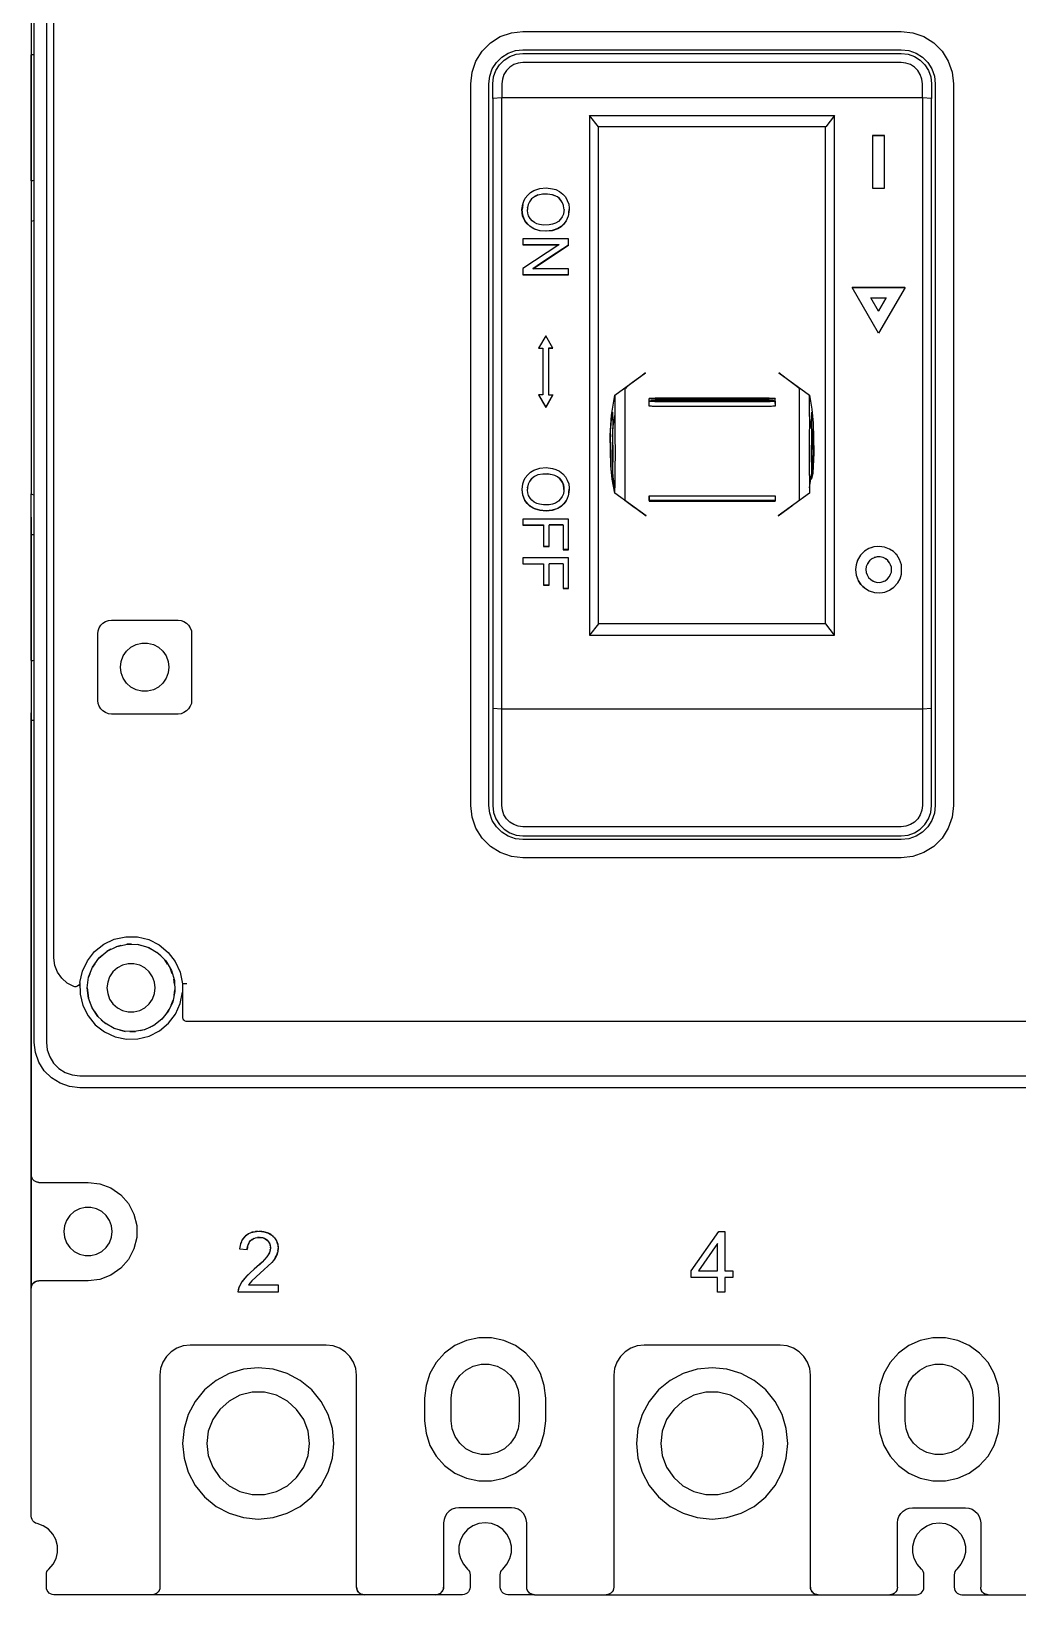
# Model space of a CAD drawing. Header units: millimetres. Extents: x 0 to 120, y 0 to 155.
# Drawn here: x 0 to 65.2, y 0 to 103.3 of the extents above; entities that cross this region are included whole.
import ezdxf

# ---------------------------------------------------------------- set-up
doc = ezdxf.new("R2010")
doc.units = ezdxf.units.MM

# ---------------------------------------------------------------- blocks, each defined once
blk = doc.blocks.new('CHINT_ae08c27196d45f2e9844b4b1ff148226_FACE_0')
at = {"color": 141, "linetype": 'Continuous', "true_color": 0x40d9ff}
for p, q in [((56.4, 96.41), (55.6, 96.41)), ((33.07, 92.25), (32.99, 92.15)), ((33.48, 92.5), (33.27, 92.4)), ((34.12, 92.56), (33.79, 92.56)), ((32.78, 91.67), (32.78, 91.65)), ((32.78, 91.54), (32.78, 91.54)), ((32.5, 87.24), (35.5, 87.24)), ((57.74, 86.39), (54.25, 86.39)), ((56, 84.83), (56, 84.83)), ((33.52, 79.29), (34, 78.47)), ((34, 78.47), (34.48, 79.29)), ((34, 78.46), (34, 78.47)), ((38.44, 77.04), (38.57, 77.93)), ((51.56, 77.04), (51.43, 77.93)), ((38.41, 76.56), (38.41, 76.57)), ((38.41, 76.51), (38.41, 76.56)), ((51.59, 76.48), (51.59, 76.47)), ((51.59, 76.45), (51.59, 76.41)), ((51.59, 76.4), (51.59, 74.75)), ((33.07, 73.76), (32.92, 73.57)), ((33.48, 74.01), (33.25, 73.9)), ((51.43, 73.14), (51.56, 74.02)), ((32.78, 73.19), (32.78, 73.14)), ((32.78, 73.05), (32.78, 73.05)), ((32.78, 73.05), (32.78, 73.05)), ((35.15, 70.68), (34.22, 70.68)), ((34.22, 69.28), (33.86, 69.28)), ((55.95, 69.26), (55.68, 69.24)), ((56.22, 69.25), (56.04, 69.27)), ((35.5, 69.06), (35.15, 69.06)), ((54.61, 68.36), (54.58, 68.26)), ((54.81, 68.69), (54.72, 68.54)), ((55.58, 69.2), (55.36, 69.13)), ((55.48, 69.17), (55.48, 69.17)), ((56.98, 68.93), (56.72, 69.1)), ((57.2, 68.71), (57.11, 68.79)), ((57.39, 68.4), (57.3, 68.56)), ((35.15, 68.12), (34.22, 68.12)), ((54.53, 67.37), (54.61, 67.16)), ((56.8, 67.43), (56.8, 67.43)), ((56.85, 67.58), (56.85, 67.58)), ((34.22, 66.72), (33.86, 66.72)), ((35.5, 66.5), (35.15, 66.5)), ((55.59, 66.28), (55.73, 66.24)), ((55.88, 66.23), (56.09, 66.21)), ((56.26, 66.24), (56.41, 66.26)), ((56.72, 66.38), (56.9, 66.51)), ((57.42, 67.14), (57.42, 67.14)), ((5.26, 42.65), (4.99, 42.5)), ((5.93, 42.9), (5.62, 42.82)), ((6.63, 42.98), (6.31, 42.98)), ((7.33, 42.88), (7.01, 42.96)), ((7.99, 42.62), (7.7, 42.78)), ((8.56, 42.21), (8.31, 42.43)), ((4.2, 41.7), (4.04, 41.46)), ((4.68, 42.24), (4.45, 42.04)), ((9.01, 41.67), (8.82, 41.95)), ((9.32, 41.04), (9.2, 41.35)), ((3.87, 41.02), (3.79, 40.8)), ((9.47, 40.35), (9.43, 40.68)), ((3.7, 40.1), (3.78, 39.42)), ((9.25, 38.97), (9.38, 39.3)), ((9.44, 39.63), (9.49, 39.98)), ((3.86, 39.2), (4.03, 38.77)), ((4.18, 38.54), (4.41, 38.2)), ((8.91, 38.37), (9.11, 38.67)), ((4.63, 38), (4.93, 37.74)), ((5.19, 37.59), (5.53, 37.41)), ((5.83, 37.32), (6.2, 37.23)), ((6.51, 37.22), (6.89, 37.22)), ((7.2, 37.28), (7.56, 37.37)), ((7.85, 37.51), (8.17, 37.68)), ((8.43, 37.88), (8.7, 38.12)), ((14.29, 22.96), (14.28, 22.81)), ((14.3, 23.03), (14.29, 22.98)), ((14.37, 23.23), (14.33, 23.13)), ((14.71, 23.54), (14.63, 23.5)), ((14.89, 23.59), (14.79, 23.57)), ((15.09, 23.61), (14.96, 23.6)), ((15.28, 23.58), (15.14, 23.61)), ((15.43, 23.53), (15.31, 23.58)), ((15.61, 23.41), (15.47, 23.51)), ((15.69, 23.32), (15.67, 23.33)), ((15.75, 23.21), (15.72, 23.27)), ((15.8, 23.07), (15.78, 23.13)), ((15.79, 22.75), (15.8, 22.82)), ((15.81, 22.92), (15.81, 22.97)), ((15.08, 21.81), (15.27, 21.98)), ((15.73, 22.58), (15.78, 22.71))]:
    blk.add_line(p, q, dxfattribs=at)
for points in [[(0.28, 35.83), (0.2, 36.5), (0.2, 118.5)], [(119.8, 118.5), (119.8, 36.5), (119.72, 35.83), (119.5, 35.2), (119.15, 34.63), (118.67, 34.15), (118.1, 33.8), (117.47, 33.58), (116.8, 33.5), (3.2, 33.5), (2.53, 33.58), (1.9, 33.8), (1.33, 34.15), (0.85, 34.63), (0.5, 35.2), (0.28, 35.83)], [(2.71, 34.36), (3.2, 34.3), (116.8, 34.3), (117.29, 34.36), (117.75, 34.52), (118.17, 34.78), (118.52, 35.13), (118.78, 35.55), (118.94, 36.01), (119, 36.5), (119, 118.5)], [(1, 118.5), (1, 36.5), (1.06, 36.01), (1.22, 35.55), (1.48, 35.13), (1.83, 34.78), (2.25, 34.52), (2.71, 34.36)], [(3.22, 40.45), (3.2, 40.38), (3.17, 40.32), (3.13, 40.27), (3.08, 40.23), (3.02, 40.2), (2.95, 40.18), (2.88, 40.18), (2.82, 40.2), (2.38, 40.42), (2.01, 40.74), (1.73, 41.14), (1.56, 41.59), (1.5, 42.08), (1.5, 106.1)], [(0, 105.22), (0, 105.18), (0, 105.12), (0, 105.04), (0, 104.95), (0, 104.84), (0, 104.73), (0, 102.77), (0, 102.66), (0, 102.55), (0, 102.46), (0, 102.38), (0, 102.32), (0, 102.28), (0, 102.27), (0, 101.77)], [(60.86, 100.62), (60.95, 99.85), (60.95, 52.15), (60.86, 51.38), (60.61, 50.65), (60.2, 50), (59.65, 49.45), (59, 49.04), (58.27, 48.79), (57.5, 48.7), (32.5, 48.7), (31.73, 48.79), (31, 49.04), (30.35, 49.45), (29.8, 50), (29.39, 50.65), (29.14, 51.38), (29.05, 52.15), (29.05, 99.85), (29.14, 100.62), (29.39, 101.35), (29.8, 102), (30.35, 102.55), (31, 102.96), (31.73, 103.21), (32.5, 103.3), (57.5, 103.3), (58.27, 103.21), (59, 102.96), (59.65, 102.55), (60.2, 102), (60.61, 101.35), (60.86, 100.62)], [(0, 93.43), (0, 101.77), (0, 92.3), (0, 90.75), (0.2, 90.83)], [(0.2, 101.75), (0.12, 101.76), (0.05, 101.76), (0.01, 101.76), (0, 101.77)], [(32, 102.04), (32.5, 102.1), (57.5, 102.1), (58, 102.04), (58.48, 101.88), (58.9, 101.61), (59.26, 101.25), (59.53, 100.83), (59.69, 100.35), (59.75, 99.85), (59.75, 52.15), (59.69, 51.65), (59.53, 51.17), (59.26, 50.75), (58.9, 50.39), (58.48, 50.12), (58, 49.96), (57.5, 49.9), (32.5, 49.9), (32, 49.96), (31.52, 50.12), (31.1, 50.39), (30.74, 50.75), (30.47, 51.17), (30.31, 51.65), (30.25, 52.15), (30.25, 99.85), (30.31, 100.35), (30.47, 100.83), (30.74, 101.25), (31.1, 101.61), (31.52, 101.88), (32, 102.04)], [(30.5, 98.88), (30.5, 99.85), (30.55, 100.3), (30.7, 100.72), (30.94, 101.1), (31.25, 101.41), (31.63, 101.65), (32.05, 101.8), (32.5, 101.85), (57.5, 101.85), (57.95, 101.8), (58.37, 101.65), (58.75, 101.41), (59.06, 101.1), (59.3, 100.72), (59.45, 100.3), (59.5, 99.85), (59.5, 98.88)], [(58.9, 98.91), (58.9, 99.85), (58.86, 100.16), (58.76, 100.46), (58.59, 100.72), (58.37, 100.94), (58.11, 101.11), (57.81, 101.21), (57.5, 101.25), (32.5, 101.25), (32.19, 101.21), (31.89, 101.11), (31.63, 100.94), (31.41, 100.72), (31.24, 100.46), (31.14, 100.16), (31.1, 99.85), (31.1, 98.91)], [(30.5, 58.58), (31.1, 58.55), (58.9, 58.55), (59.5, 58.58), (59.5, 98.88), (58.9, 98.91), (31.1, 98.91), (30.5, 98.88), (30.5, 58.58)], [(30.5, 98.88), (30.5, 93.14), (30.5, 87.38), (30.5, 81.62), (30.5, 75.85), (30.5, 70.08), (30.5, 64.32), (30.5, 58.58)], [(31.1, 58.55), (31.1, 64.3), (31.1, 70.07), (31.1, 75.84), (31.1, 81.62), (31.1, 87.4), (31.1, 93.16), (31.1, 98.91)], [(58.9, 98.91), (58.9, 93.16), (58.9, 87.4), (58.9, 81.62), (58.9, 75.84), (58.9, 70.07), (58.9, 64.3), (58.9, 58.55)], [(59.5, 58.58), (59.5, 64.32), (59.5, 70.08), (59.5, 75.85), (59.5, 81.62), (59.5, 87.38), (59.5, 93.14), (59.5, 98.88)], [(37.49, 97), (36.9, 97.75), (53.1, 97.75), (52.51, 97), (37.49, 97)], [(36.9, 97.75), (36.9, 92.04), (36.9, 86.32), (36.9, 80.59), (36.9, 74.85), (36.9, 69.12), (36.9, 63.4)], [(53.1, 63.4), (53.1, 69.12), (53.1, 74.85), (53.1, 80.59), (53.1, 86.32), (53.1, 92.04), (53.1, 97.75)], [(37.49, 64.16), (37.5, 64.16), (37.5, 69.63), (37.5, 75.1), (37.5, 80.59), (37.5, 86.07), (37.5, 91.54), (37.5, 97), (37.49, 97)], [(52.51, 64.16), (52.5, 64.16), (52.5, 69.63), (52.5, 75.1), (52.5, 80.59), (52.5, 86.07), (52.5, 91.54), (52.5, 97), (52.51, 97)], [(55.6, 92.94), (56.4, 92.94), (56.4, 94.1), (56.4, 95.27), (56.4, 96.43), (55.6, 96.43), (55.6, 95.27), (55.6, 94.1), (55.6, 92.94)], [(0, 93.43), (0.01, 93.44), (0.04, 93.45), (0.1, 93.46), (0.18, 93.47), (0.2, 93.47)], [(0, 93.43), (0, 92.8), (0, 92.77), (0, 92.71), (0, 92.63), (0, 92.53), (0, 92.42), (0, 92.3)], [(32.56, 92.1), (32.65, 92.29), (32.81, 92.49), (32.99, 92.66), (33.21, 92.79), (33.61, 92.93), (34.03, 92.97), (34.45, 92.91), (34.68, 92.85), (34.92, 92.73), (35.13, 92.56), (35.3, 92.37), (35.42, 92.13), (35.52, 91.89), (35.55, 91.62), (35.56, 91.53), (35.54, 91.36), (35.49, 91.1), (35.43, 90.94), (35.35, 90.78), (35.2, 90.58), (35.02, 90.4), (34.8, 90.27), (34.43, 90.14), (34.03, 90.1), (33.63, 90.13), (33.25, 90.25), (32.97, 90.41), (32.78, 90.59), (32.63, 90.8), (32.46, 91.13), (32.43, 91.53), (32.49, 91.9), (32.56, 92.1)], [(35.22, 91.53), (35.21, 91.62), (35.18, 91.8), (35.11, 91.98), (35.03, 92.12), (34.92, 92.25), (34.78, 92.37), (34.61, 92.45), (34.43, 92.51), (34.12, 92.55), (33.82, 92.55), (33.48, 92.49), (33.25, 92.38), (33.07, 92.24), (32.93, 92.05), (32.84, 91.86), (32.8, 91.67), (32.79, 91.54)], [(34.42, 92.52), (34.6, 92.47), (34.64, 92.45)], [(35.1, 92.01), (35.02, 92.14), (34.92, 92.26), (34.78, 92.38)], [(32.49, 91.87), (32.45, 91.54), (32.44, 91.55)], [(35.51, 91.2), (35.49, 91.1), (35.43, 90.94), (35.35, 90.79), (35.2, 90.59), (35.02, 90.41), (34.8, 90.28), (34.42, 90.15), (34.01, 90.11), (33.61, 90.14), (33.22, 90.27), (33.04, 90.37), (32.81, 90.57), (32.63, 90.81), (32.5, 91.16), (32.45, 91.54)], [(32.79, 91.54), (32.78, 91.53), (32.78, 91.53)], [(35.22, 91.53), (35.21, 91.42), (35.17, 91.24), (35.1, 91.06), (34.99, 90.9), (34.84, 90.75), (34.64, 90.63), (34.44, 90.56), (34.24, 90.52), (33.85, 90.51), (33.6, 90.55), (33.42, 90.6), (33.25, 90.69), (33.1, 90.8), (32.97, 90.95), (32.87, 91.11), (32.81, 91.29), (32.79, 91.48), (32.79, 91.54)], [(35.22, 91.53), (35.22, 91.53), (35.22, 91.54)], [(35.53, 91.28), (35.54, 91.36), (35.56, 91.54)], [(0, 90.75), (0, 90.74), (0, 90.71), (0, 90.66), (0, 90.58), (0, 90.48), (0, 90.35), (0, 90.21), (0, 73.29), (0, 73.21), (0, 73.13), (0, 73.03), (0, 72.93), (0, 72.86), (0, 72.8), (0, 72.76), (0, 72.75)], [(33.14, 87.61), (35.5, 89.18), (35.5, 89.32), (35.5, 89.45), (35.5, 89.59), (32.5, 89.59), (32.5, 89.46), (32.5, 89.34), (32.5, 89.21), (34.86, 89.21)], [(32.5, 89.22), (34.86, 89.22), (34.86, 89.21)], [(34.86, 89.21), (32.5, 87.63), (32.5, 87.5), (32.5, 87.36), (32.5, 87.23), (35.5, 87.23), (35.5, 87.35), (35.5, 87.48), (35.5, 87.61), (33.14, 87.61)], [(35.5, 89.19), (34.32, 88.4), (33.73, 88.01), (33.14, 87.62), (33.14, 87.61)], [(56, 83.36), (54.25, 86.39), (57.75, 86.39), (56, 83.36)], [(56, 84.83), (55.49, 85.71), (56.51, 85.71), (56, 84.83)], [(56, 84.83), (55.49, 85.71), (55.49, 85.71)], [(56, 84.83), (56.51, 85.71), (56.51, 85.71)], [(34.18, 82.37), (34.48, 82.37), (34, 83.2), (33.52, 82.37), (33.82, 82.37)], [(33.52, 82.38), (33.82, 82.38), (33.82, 82.37)], [(33.82, 82.37), (33.82, 81.34), (33.82, 80.32), (33.82, 79.29), (33.52, 79.29), (34, 78.46)], [(34.18, 82.37), (34.18, 81.34), (34.18, 80.32), (34.18, 79.29), (34.48, 79.29), (34, 78.46)], [(34.48, 82.38), (34.18, 82.38), (34.18, 82.37)], [(38.57, 79.26), (40.59, 80.74), (40.28, 80.51), (39.98, 80.29), (39.74, 80.11), (39.57, 79.97), (39.44, 79.87), (39.35, 79.8), (39.29, 79.74), (39.24, 79.69), (39.23, 79.67), (39.23, 78.42), (39.23, 78.41), (39.23, 78.35), (39.23, 78.23), (39.23, 77.94), (39.23, 77.53), (39.23, 77.02), (39.23, 76.43), (39.23, 75.8), (39.23, 75.15), (39.23, 74.52), (39.23, 73.93), (39.23, 73.43), (39.23, 73.04), (39.23, 72.77), (39.23, 72.65), (39.23, 72.65), (39.23, 72.34), (39.24, 72.33), (39.26, 72.31), (39.31, 72.27), (39.37, 72.22), (39.49, 72.14), (39.77, 71.93), (40.04, 71.74), (40.64, 71.3), (38.57, 72.8)], [(51.43, 73.14), (51.43, 72.8), (49.36, 71.3), (49.7, 71.54), (50.02, 71.77), (50.26, 71.95), (50.43, 72.08), (50.56, 72.18), (50.65, 72.24), (50.71, 72.29), (50.76, 72.33), (50.77, 72.34), (50.77, 72.65), (50.77, 72.65), (50.77, 72.65), (50.77, 72.77), (50.77, 73.05), (50.77, 73.48), (50.77, 73.97), (50.77, 74.47), (50.77, 74.99), (50.77, 75.5), (50.77, 76.02), (50.77, 76.54), (50.77, 77.04), (50.77, 77.49), (50.77, 77.87), (50.77, 78.14), (50.77, 78.33), (50.77, 78.38), (50.77, 78.41), (50.77, 78.42), (50.77, 79.67), (50.76, 79.69), (50.73, 79.73), (50.63, 79.81), (50.52, 79.9), (50.25, 80.11), (49.99, 80.31), (49.41, 80.74), (51.43, 79.26)], [(38.57, 72.8), (38.4, 73.71), (38.31, 74.63), (38.27, 76.6), (38.35, 77.94), (38.57, 79.26)], [(38.57, 79.26), (38.57, 77.93), (38.57, 77.93)], [(49.17, 79.04), (49.16, 79.04), (49.13, 79.05), (49.09, 79.05), (49.02, 79.06), (48.91, 79.06), (48.78, 79.07), (48.64, 79.07), (41.36, 79.07), (41.24, 79.07), (41.12, 79.06), (41.02, 79.06), (40.93, 79.05), (40.87, 79.05), (40.84, 79.04), (40.83, 79.04)], [(40.83, 78.72), (40.83, 78.72), (40.83, 78.97), (40.83, 79.04)], [(49.17, 79.04), (49.16, 79.03), (49.13, 79.02), (49.08, 79.02), (49.02, 79.01), (48.94, 79.01), (48.84, 79.01), (48.75, 79), (48.69, 79), (48.64, 79), (41.36, 79), (41.28, 79), (41.2, 79), (41.09, 79.01), (41, 79.01), (40.95, 79.02), (40.9, 79.02), (40.86, 79.03), (40.84, 79.03), (40.83, 79.03), (40.83, 79.04)], [(49.17, 78.87), (49.16, 78.88), (49.13, 78.88), (49.09, 78.89), (49.01, 78.9), (48.91, 78.9), (48.78, 78.91), (48.64, 78.91), (41.36, 78.91), (41.24, 78.91), (41.13, 78.9), (41.02, 78.9), (40.94, 78.89), (40.87, 78.88), (40.84, 78.88), (40.83, 78.87)], [(49.17, 78.87), (49.16, 78.87), (49.13, 78.86), (49.08, 78.86), (49.01, 78.85), (48.93, 78.85), (48.84, 78.84), (48.74, 78.84), (48.69, 78.84), (48.64, 78.84), (41.36, 78.84), (41.28, 78.84), (41.21, 78.84), (41.09, 78.85), (41.01, 78.85), (40.95, 78.85), (40.9, 78.86), (40.87, 78.86), (40.84, 78.87), (40.83, 78.87), (40.83, 78.87)], [(49.17, 78.87), (49.17, 78.8), (49.17, 78.56), (49.16, 78.55), (49.13, 78.55), (49.08, 78.54), (49.01, 78.54), (48.93, 78.53), (48.84, 78.53), (48.74, 78.53), (48.69, 78.53), (48.64, 78.53), (41.36, 78.53), (41.31, 78.53), (41.26, 78.53), (41.16, 78.53), (41.07, 78.53), (40.99, 78.54), (40.92, 78.54), (40.87, 78.55), (40.84, 78.55), (40.83, 78.56), (40.83, 78.8), (40.83, 78.87)], [(49.17, 78.72), (49.17, 78.72), (49.17, 78.97), (49.17, 79.04)], [(51.43, 77.93), (51.43, 77.93), (51.43, 79.26)], [(51.43, 79.26), (51.6, 78.35), (51.69, 77.42), (51.73, 75.45), (51.65, 74.12), (51.58, 73.73)], [(38.43, 73.85), (38.41, 73.9), (38.36, 74.14), (38.33, 74.49), (38.32, 74.92), (38.32, 75.41), (38.3, 75.92), (38.29, 76.43), (38.29, 76.92), (38.32, 77.35), (38.35, 77.71), (38.4, 77.97), (38.42, 78.03)], [(38.41, 78.14), (38.44, 77.04), (38.44, 77.04), (38.44, 77.04)], [(38.57, 77.93), (38.57, 77.82), (38.57, 77.59), (38.57, 77.25), (38.58, 76.81), (38.58, 76.3), (38.59, 75.75), (38.59, 75.19), (38.58, 74.65), (38.58, 74.15), (38.57, 73.73), (38.57, 73.41), (38.57, 73.21), (38.57, 73.14)], [(51.43, 77.93), (51.43, 77.82), (51.43, 77.59), (51.43, 77.25), (51.42, 76.81), (51.42, 76.3), (51.41, 75.75), (51.41, 75.19), (51.42, 74.65), (51.42, 74.15), (51.43, 73.73), (51.43, 73.41), (51.43, 73.21), (51.43, 73.14)], [(51.56, 77.04), (51.56, 77.04), (51.56, 77.04), (51.59, 78.14)], [(51.56, 73.98), (51.59, 74.15), (51.66, 74.49), (51.68, 74.92), (51.72, 75.41), (51.7, 75.92), (51.69, 76.43), (51.68, 76.92), (51.68, 77.35), (51.65, 77.71), (51.6, 77.97), (51.58, 78.03)], [(38.41, 76.57), (38.41, 76.61), (38.41, 76.63), (38.41, 76.64), (38.41, 76.68), (38.41, 76.68), (38.43, 76.68)], [(38.41, 76.57), (38.41, 76.58), (38.41, 76.59), (38.41, 76.59), (38.41, 76.59), (38.41, 76.61), (38.41, 76.61), (38.42, 76.61), (38.43, 76.61)], [(38.41, 76.56), (38.41, 76.55), (38.41, 76.53), (38.41, 76.53)], [(38.41, 76.55), (38.41, 76.55), (38.42, 76.55), (38.43, 76.55)], [(38.41, 76.53), (38.41, 76.53), (38.41, 76.53)], [(38.41, 76.53), (38.41, 76.52), (38.41, 76.52)], [(38.41, 76.52), (38.41, 76.51), (38.41, 76.5)], [(38.41, 76.52), (38.41, 76.52), (38.42, 76.52), (38.43, 76.52)], [(38.41, 76.51), (38.41, 76.38), (38.41, 76.39)], [(38.41, 76.51), (38.41, 76.51), (38.41, 76.5)], [(38.41, 76.5), (38.41, 76.48), (38.41, 76.46)], [(38.41, 76.46), (38.41, 76.45), (38.41, 76.43), (38.41, 76.36), (38.41, 76.02)], [(38.41, 76.46), (38.41, 76.46), (38.42, 76.46), (38.42, 76.46), (38.43, 76.46)], [(38.44, 74.02), (38.43, 74.07), (38.43, 74.21), (38.43, 74.41), (38.44, 74.67), (38.45, 74.98), (38.46, 75.23), (38.46, 75.49), (38.46, 75.83), (38.44, 76.15), (38.43, 76.44), (38.43, 76.68), (38.43, 76.87), (38.43, 76.98), (38.44, 77.04)], [(51.56, 77.04), (51.57, 76.98), (51.57, 76.87), (51.57, 76.68), (51.57, 76.44), (51.56, 76.15), (51.54, 75.83), (51.54, 75.49), (51.54, 75.23), (51.55, 74.98), (51.56, 74.67), (51.57, 74.41), (51.57, 74.21), (51.57, 74.07), (51.56, 74.02)], [(51.59, 76.57), (51.59, 76.58), (51.59, 76.58), (51.59, 76.62), (51.59, 76.62), (51.58, 76.62), (51.58, 76.62), (51.57, 76.62)], [(51.59, 76.57), (51.59, 76.57), (51.58, 76.57), (51.58, 76.57), (51.57, 76.57)], [(51.59, 76.53), (51.59, 76.54), (51.59, 76.54), (51.57, 76.54)], [(51.59, 76.52), (51.59, 76.52), (51.58, 76.52), (51.57, 76.52)], [(51.59, 76.48), (51.59, 76.49), (51.59, 76.49), (51.58, 76.49), (51.57, 76.49)], [(51.59, 76.46), (51.59, 76.46), (51.57, 76.46)], [(51.59, 76.53), (51.59, 76.54), (51.59, 76.55), (51.59, 76.56), (51.59, 76.56), (51.59, 76.57), (51.59, 76.57)], [(51.59, 76.52), (51.59, 76.53), (51.59, 76.53)], [(51.59, 76.49), (51.59, 76.5), (51.59, 76.5), (51.59, 76.51), (51.59, 76.51), (51.59, 76.52)], [(51.59, 76.48), (51.59, 76.49), (51.59, 76.51)], [(51.59, 76.48), (51.59, 76.46), (51.59, 76.47)], [(51.59, 76.47), (51.59, 76.47), (51.59, 76.48)], [(51.59, 76.46), (51.59, 76.46), (51.59, 76.47)], [(51.59, 76.4), (51.59, 76.42), (51.59, 76.44), (51.59, 76.46)], [(38.41, 76.45), (38.41, 76.44), (38.41, 76.44), (38.41, 76.43)], [(38.41, 76.43), (38.41, 76.43), (38.42, 76.43), (38.43, 76.43)], [(38.41, 76.36), (38.41, 76.36), (38.41, 76.36), (38.41, 76.35), (38.41, 76.34), (38.41, 76.33), (38.41, 76.31), (38.41, 76.3), (38.41, 76.27), (38.41, 76.09), (38.41, 76.07), (38.41, 76.05), (38.41, 76.04), (38.41, 76.02)], [(38.41, 76.02), (38.41, 76.01), (38.41, 76), (38.41, 76), (38.41, 76), (38.42, 76), (38.45, 76)], [(38.41, 76.02), (38.41, 74.62), (38.41, 74.61), (38.41, 74.6), (38.41, 74.58), (38.41, 74.57), (38.41, 74.56), (38.41, 74.55), (38.41, 74.55), (38.42, 74.55), (38.43, 74.55)], [(51.59, 76.4), (51.59, 76.36), (51.59, 76.3), (51.59, 76.22), (51.59, 76.13), (51.59, 76.04), (51.59, 75.96), (51.59, 75.88), (51.59, 75.14), (51.59, 74.99), (51.59, 74.85), (51.59, 74.75)], [(32.56, 73.61), (32.65, 73.8), (32.81, 74), (32.99, 74.18), (33.21, 74.31), (33.61, 74.44), (34.03, 74.48), (34.46, 74.43), (34.68, 74.36), (34.92, 74.24), (35.13, 74.08), (35.3, 73.88), (35.42, 73.65), (35.52, 73.4), (35.55, 73.13), (35.56, 73.05), (35.54, 72.87), (35.49, 72.61), (35.43, 72.45), (35.35, 72.29), (35.2, 72.09), (35.02, 71.92), (34.8, 71.78), (34.43, 71.65), (34.03, 71.61), (33.63, 71.64), (33.25, 71.76), (32.97, 71.92), (32.78, 72.1), (32.63, 72.31), (32.49, 72.66), (32.45, 73.04), (32.5, 73.41), (32.56, 73.61)], [(51.59, 74.75), (51.59, 74.68), (51.59, 74.63), (51.59, 74.61), (51.59, 74.6), (51.59, 74.6), (51.56, 74.6)], [(35.21, 73.04), (35.21, 73.13), (35.17, 73.32), (35.11, 73.5), (35.03, 73.64), (34.92, 73.77), (34.78, 73.88), (34.61, 73.96), (34.43, 74.01), (34.13, 74.07), (33.82, 74.06), (33.49, 74), (33.26, 73.9), (33.07, 73.75), (32.93, 73.57), (32.84, 73.38), (32.8, 73.19), (32.79, 73.05)], [(33.82, 74.07), (34.14, 74.07), (34.43, 74.03), (34.61, 73.98)], [(34.78, 73.89), (34.92, 73.78), (35.03, 73.64), (35.11, 73.5), (35.17, 73.35), (35.21, 73.16), (35.21, 73.05), (35.21, 73.05), (35.21, 73.04), (35.21, 73.04)], [(38.44, 74.02), (38.44, 74.01), (38.42, 73.73), (38.41, 73.72), (38.42, 73.73)], [(38.57, 72.8), (38.57, 73.14), (38.44, 74.02)], [(51.59, 73.72), (51.58, 73.73), (51.56, 74.01), (51.56, 74.02)], [(0, 70.07), (0, 61.73), (0, 71.2), (0, 72.75), (0.2, 72.67)], [(35.51, 72.72), (35.49, 72.61), (35.43, 72.45), (35.35, 72.3), (35.21, 72.1), (35.02, 71.93), (34.8, 71.79), (34.42, 71.66), (34.01, 71.62), (33.61, 71.66), (33.22, 71.78), (33.04, 71.88), (32.81, 72.08), (32.63, 72.32), (32.5, 72.68), (32.45, 73.05)], [(32.79, 73.05), (32.78, 73.04), (32.78, 73.04)], [(35.21, 73.04), (35.21, 72.94), (35.17, 72.75), (35.1, 72.57), (34.99, 72.41), (34.84, 72.26), (34.64, 72.14), (34.44, 72.07), (34.23, 72.03), (33.85, 72.02), (33.59, 72.06), (33.41, 72.12), (33.24, 72.2), (33.09, 72.32), (32.97, 72.46), (32.87, 72.63), (32.81, 72.81), (32.79, 73), (32.79, 73.05)], [(35.53, 72.79), (35.54, 72.87), (35.56, 73.06)], [(35.56, 73.06), (35.56, 73.06), (35.56, 73.06)], [(40.83, 72.31), (40.83, 72.38), (40.83, 72.61), (40.84, 72.61), (40.86, 72.62), (40.92, 72.62), (40.99, 72.62), (41.1, 72.62), (41.23, 72.62), (41.36, 72.62), (48.64, 72.62), (48.77, 72.62), (48.9, 72.62), (49.01, 72.62), (49.08, 72.62), (49.14, 72.62), (49.16, 72.61), (49.17, 72.61), (49.17, 72.38), (49.17, 72.31)], [(40.83, 72.57), (40.83, 72.57), (40.83, 72.34), (40.83, 72.27)], [(49.17, 72.57), (49.17, 72.57), (49.17, 72.34), (49.17, 72.27)], [(40.83, 72.31), (40.84, 72.31), (40.87, 72.32), (40.92, 72.32), (40.99, 72.32), (41.07, 72.32), (41.16, 72.32), (41.26, 72.32), (41.31, 72.32), (41.36, 72.32), (48.64, 72.32), (48.72, 72.32), (48.79, 72.32), (48.91, 72.32), (48.99, 72.32), (49.05, 72.32), (49.1, 72.32), (49.13, 72.32), (49.16, 72.31), (49.17, 72.31), (49.17, 72.31)], [(40.83, 72.31), (40.84, 72.31), (40.87, 72.31), (40.91, 72.31), (40.99, 72.31), (41.09, 72.31), (41.22, 72.31), (41.36, 72.31), (48.64, 72.31), (48.76, 72.31), (48.87, 72.31), (48.98, 72.31), (49.06, 72.31), (49.13, 72.31), (49.16, 72.31), (49.17, 72.31)], [(40.83, 72.27), (40.84, 72.27), (40.87, 72.28), (40.92, 72.28), (40.98, 72.28), (41.06, 72.28), (41.16, 72.28), (41.25, 72.28), (41.31, 72.28), (41.36, 72.28), (48.64, 72.28), (48.72, 72.28), (48.8, 72.28), (48.91, 72.28), (49, 72.28), (49.05, 72.28), (49.1, 72.28), (49.14, 72.28), (49.16, 72.27), (49.17, 72.27), (49.17, 72.27)], [(40.83, 72.27), (40.84, 72.27), (40.87, 72.27), (40.91, 72.27), (40.98, 72.27), (41.09, 72.27), (41.22, 72.26), (41.36, 72.26), (48.64, 72.26), (48.76, 72.26), (48.88, 72.27), (48.98, 72.27), (49.07, 72.27), (49.13, 72.27), (49.16, 72.27), (49.17, 72.27)], [(0, 71.2), (0, 71.08), (0, 70.97), (0, 70.87), (0, 70.79), (0, 70.73), (0, 70.7), (0, 70.07)], [(35.15, 70.68), (35.15, 70.14), (35.15, 69.6), (35.15, 69.05), (35.5, 69.05), (35.5, 69.73), (35.5, 70.4), (35.5, 71.08), (32.5, 71.08), (32.5, 70.94), (32.5, 70.81), (32.5, 70.68), (33.86, 70.68)], [(32.5, 70.69), (33.86, 70.69), (33.86, 70.68)], [(33.86, 70.68), (33.86, 70.21), (33.86, 69.74), (33.86, 69.27), (34.22, 69.27), (34.22, 69.74), (34.22, 70.21), (34.22, 70.68)], [(35.15, 70.68), (35.15, 70.69), (34.22, 70.69), (34.22, 70.68)], [(0.2, 70.02), (0.12, 70.03), (0.05, 70.04), (0.01, 70.05), (0, 70.07)], [(55.08, 66.53), (55.38, 66.35), (55.73, 66.24), (56.08, 66.21), (56.41, 66.26), (56.72, 66.38), (57.02, 66.59), (57.27, 66.87), (57.42, 67.14), (57.51, 67.44), (57.51, 68.06), (57.39, 68.41), (57.2, 68.71), (56.98, 68.93), (56.72, 69.1), (56.39, 69.22), (56.04, 69.27), (55.68, 69.24), (55.36, 69.13), (55.08, 68.95), (54.81, 68.69), (54.61, 68.36), (54.52, 68.06), (54.48, 67.74), (54.53, 67.37), (54.66, 67.02), (54.84, 66.75), (54.96, 66.63), (55.08, 66.53)], [(35.15, 68.12), (35.15, 67.58), (35.15, 67.03), (35.15, 66.49), (35.5, 66.49), (35.5, 67.17), (35.5, 67.84), (35.5, 68.52), (32.5, 68.52), (32.5, 68.38), (32.5, 68.25), (32.5, 68.12), (33.86, 68.12)], [(55.16, 67.74), (55.18, 67.56), (55.24, 67.4), (55.34, 67.22), (55.48, 67.08), (55.65, 66.97), (55.85, 66.91), (56.05, 66.89), (56.25, 66.93), (56.44, 67), (56.6, 67.13), (56.73, 67.28), (56.8, 67.43), (56.85, 67.58), (56.86, 67.74), (56.85, 67.9), (56.8, 68.06), (56.73, 68.2), (56.62, 68.34), (56.48, 68.45), (56.3, 68.54), (56.1, 68.59), (55.9, 68.58), (55.7, 68.53), (55.52, 68.44), (55.37, 68.3), (55.26, 68.13), (55.19, 67.94), (55.16, 67.74)], [(55.3, 68.19), (55.26, 68.13), (55.26, 68.13)], [(55.43, 68.36), (55.37, 68.3), (55.37, 68.3)], [(55.6, 68.48), (55.53, 68.44), (55.53, 68.44)], [(55.79, 68.56), (55.71, 68.54), (55.7, 68.53)], [(55.99, 68.59), (55.91, 68.58), (55.9, 68.58)], [(56.2, 68.56), (56.11, 68.59), (56.11, 68.59)], [(56.39, 68.5), (56.31, 68.54), (56.3, 68.54)], [(56.57, 68.38), (56.49, 68.44), (56.49, 68.45)], [(56.8, 68.06), (56.8, 68.06), (56.73, 68.2), (56.62, 68.33), (56.62, 68.34)], [(32.5, 68.13), (33.86, 68.13), (33.86, 68.12)], [(33.86, 68.12), (33.86, 67.65), (33.86, 67.18), (33.86, 66.71), (34.22, 66.71), (34.22, 67.18), (34.22, 67.65), (34.22, 68.12)], [(35.15, 68.12), (35.15, 68.13), (34.22, 68.13), (34.22, 68.12)], [(55.2, 67.99), (55.19, 67.94), (55.16, 67.74)], [(55.18, 67.56), (55.18, 67.56), (55.19, 67.52)], [(55.24, 67.39), (55.24, 67.39), (55.3, 67.3)], [(55.34, 67.22), (55.34, 67.22), (55.42, 67.14)], [(56.6, 67.13), (56.6, 67.13), (56.73, 67.28)], [(56.85, 67.9), (56.85, 67.9), (56.82, 67.99)], [(55.08, 66.53), (54.96, 66.63), (54.84, 66.75), (54.67, 67.01)], [(55.48, 67.08), (55.49, 67.07), (55.57, 67.02)], [(55.66, 66.97), (55.66, 66.97), (55.76, 66.94)], [(55.85, 66.91), (55.85, 66.91), (55.96, 66.9)], [(56.05, 66.89), (56.05, 66.89), (56.17, 66.91)], [(56.25, 66.93), (56.25, 66.93), (56.36, 66.97)], [(56.44, 67.01), (56.44, 67.01), (56.55, 67.09)], [(57.27, 66.87), (57.27, 66.87), (57.02, 66.59)], [(9.9, 58.22), (9.7, 58.2), (5.3, 58.2), (5.1, 58.22), (4.91, 58.29), (4.74, 58.4), (4.6, 58.54), (4.49, 58.71), (4.42, 58.9), (4.4, 59.1), (4.4, 63.5), (4.42, 63.7), (4.49, 63.89), (4.6, 64.06), (4.74, 64.2), (4.91, 64.31), (5.1, 64.38), (5.3, 64.4), (9.7, 64.4), (9.9, 64.38), (10.09, 64.31), (10.26, 64.2), (10.4, 64.06), (10.51, 63.89), (10.58, 63.7), (10.6, 63.5), (10.6, 59.1), (10.58, 58.9), (10.51, 58.71), (10.4, 58.54), (10.26, 58.4), (10.09, 58.29), (9.9, 58.22)], [(53.1, 63.4), (52.51, 64.16), (37.49, 64.16), (36.9, 63.4), (53.1, 63.4)], [(9.05, 61.68), (9.1, 61.3), (9.05, 60.92), (8.92, 60.56), (8.7, 60.24), (8.41, 59.98), (8.07, 59.8), (7.69, 59.71), (7.31, 59.71), (6.93, 59.8), (6.59, 59.98), (6.3, 60.24), (6.08, 60.56), (5.95, 60.92), (5.9, 61.3), (5.95, 61.68), (6.08, 62.04), (6.3, 62.36), (6.59, 62.62), (6.93, 62.8), (7.31, 62.89), (7.69, 62.89), (8.07, 62.8), (8.41, 62.62), (8.7, 62.36), (8.92, 62.04), (9.05, 61.68)], [(0, 61.73), (0.01, 61.74), (0.04, 61.74), (0.1, 61.74), (0.18, 61.75), (0.2, 61.75)], [(0, 61.73), (0, 61.23), (0, 61.22), (0, 61.18), (0, 61.12), (0, 61.04), (0, 60.95), (0, 60.84), (0, 60.73), (0, 58.77), (0, 58.66), (0, 58.55), (0, 58.46), (0, 58.38), (0, 58.32), (0, 58.28)], [(0, 57.77), (0, 27.75), (0, 20.25), (0, 58.28)], [(0, 58.28), (0, 58.27), (0, 57.77)], [(30.5, 58.58), (30.5, 52.15), (30.55, 51.7), (30.7, 51.28), (30.94, 50.9), (31.25, 50.59), (31.63, 50.35), (32.05, 50.2), (32.5, 50.15), (57.5, 50.15), (57.95, 50.2), (58.37, 50.35), (58.75, 50.59), (59.06, 50.9), (59.3, 51.28), (59.45, 51.7), (59.5, 52.15), (59.5, 58.58)], [(58.9, 58.55), (58.9, 52.15), (58.86, 51.84), (58.76, 51.54), (58.59, 51.28), (58.37, 51.06), (58.11, 50.89), (57.81, 50.79), (57.5, 50.75), (32.5, 50.75), (32.19, 50.79), (31.89, 50.89), (31.63, 51.06), (31.41, 51.28), (31.24, 51.54), (31.14, 51.84), (31.1, 52.15), (31.1, 58.55)], [(0.2, 57.75), (0.12, 57.76), (0.05, 57.76), (0.01, 57.76), (0, 57.77)], [(3.22, 40.45), (3.38, 41.2), (3.71, 41.9), (4.19, 42.5), (4.8, 42.98), (5.49, 43.32), (6.25, 43.48), (7.02, 43.47), (7.77, 43.29), (8.46, 42.95), (9.05, 42.45), (9.52, 41.84), (9.84, 41.14), (9.99, 40.38)], [(3.7, 40.1), (3.79, 40.81), (4.05, 41.48), (4.47, 42.06), (5.01, 42.53), (5.66, 42.84), (6.36, 42.99), (7.08, 42.96), (7.76, 42.76), (8.38, 42.39), (8.89, 41.88), (9.26, 41.26), (9.46, 40.58), (9.49, 39.86), (9.35, 39.19), (9.07, 38.58), (8.64, 38.04), (8.11, 37.62), (7.49, 37.34), (6.82, 37.21), (6.14, 37.24), (5.49, 37.42), (4.89, 37.76), (4.39, 38.22), (4.02, 38.79), (3.78, 39.42), (3.7, 40.1)], [(8.15, 39.72), (8.2, 40.1), (8.15, 40.48), (8.02, 40.84), (7.8, 41.16), (7.51, 41.42), (7.17, 41.6), (6.79, 41.69), (6.41, 41.69), (6.03, 41.6), (5.69, 41.42), (5.4, 41.16), (5.18, 40.84), (5.05, 40.48), (5, 40.1), (5.05, 39.72), (5.18, 39.36), (5.4, 39.04), (5.69, 38.78), (6.03, 38.6), (6.41, 38.51), (6.79, 38.51), (7.17, 38.6), (7.51, 38.78), (7.8, 39.04), (8.02, 39.36), (8.15, 39.72)], [(3.22, 40.45), (3.23, 39.68), (3.4, 38.94), (3.75, 38.25), (4.23, 37.66), (4.84, 37.19), (5.54, 36.87), (6.29, 36.71), (7.05, 36.73), (7.79, 36.92), (8.48, 37.26), (9.06, 37.76), (9.53, 38.37), (9.84, 39.07), (9.99, 39.82)], [(9.99, 40.38), (9.99, 40.38), (10.01, 40.38), (10.05, 40.38), (10.09, 40.39), (10.15, 40.39), (10.22, 40.39), (10.29, 40.39)], [(9.99, 40.38), (9.99, 38.2), (10, 38.13), (10.02, 38.07), (10.05, 38.01), (10.1, 37.97), (10.16, 37.93), (10.22, 37.91), (10.29, 37.9), (109.71, 37.9), (109.78, 37.91), (109.84, 37.93), (109.9, 37.97), (109.95, 38.01), (109.98, 38.07), (110, 38.13), (110.01, 38.2), (110.01, 40.38)], [(0.5, 27.25), (0.39, 27.26), (0.28, 27.3), (0.19, 27.36), (0.11, 27.44), (0.05, 27.53), (0.01, 27.64), (0, 27.75)], [(0.03, 27.59), (0.02, 27.62), (0.02, 27.63)], [(0.09, 27.48), (0.07, 27.5), (0.06, 27.52)], [(0.17, 27.38), (0.15, 27.4), (0.13, 27.42)], [(0.27, 27.31), (0.24, 27.32), (0.22, 27.34)], [(0.37, 27.27), (0.32, 27.28), (0.3, 27.29)], [(0.5, 27.25), (0.45, 27.25), (0.41, 27.26), (0.4, 27.26)], [(0.5, 27.25), (3.75, 27.25), (4.53, 27.16), (5.26, 26.88), (5.91, 26.43), (6.42, 25.85), (6.79, 25.15), (6.98, 24.39), (6.98, 23.61), (6.79, 22.85), (6.42, 22.15), (5.91, 21.57), (5.26, 21.12), (4.53, 20.84), (3.75, 20.75), (0.5, 20.75)], [(5.3, 23.62), (5.35, 24), (5.3, 24.38), (5.17, 24.74), (4.95, 25.06), (4.66, 25.32), (4.32, 25.5), (3.94, 25.59), (3.56, 25.59), (3.18, 25.5), (2.84, 25.32), (2.55, 25.06), (2.33, 24.74), (2.2, 24.38), (2.15, 24), (2.2, 23.62), (2.33, 23.26), (2.55, 22.94), (2.84, 22.68), (3.18, 22.5), (3.56, 22.41), (3.94, 22.41), (4.32, 22.5), (4.66, 22.68), (4.95, 22.94), (5.17, 23.26), (5.3, 23.62)], [(14.16, 23.72), (14.34, 23.85), (14.54, 23.94), (14.76, 23.99), (15.05, 24.02), (15.38, 23.99), (15.69, 23.89), (15.91, 23.76), (16.08, 23.59), (16.21, 23.39), (16.29, 23.16), (16.32, 22.92), (16.3, 22.68), (16.22, 22.45), (16.11, 22.24), (16.01, 22.09), (15.89, 21.95), (15.14, 21.24), (14.57, 20.74), (14.36, 20.47), (16.32, 20.47), (16.32, 20), (13.68, 20), (13.69, 20.15), (13.71, 20.25), (13.74, 20.34)], [(14.51, 23.92), (14.35, 23.85), (14.16, 23.72)], [(14.69, 23.97), (14.57, 23.95), (14.55, 23.94)], [(14.97, 24.01), (14.83, 24), (14.78, 23.99)], [(15.67, 23.9), (15.62, 23.92), (15.38, 23.99), (15.11, 24.02), (15.08, 24.01)], [(15.88, 23.78), (15.84, 23.81), (15.72, 23.87)], [(45.84, 20.96), (45.84, 20), (45.35, 20), (45.35, 20.96), (43.62, 20.96), (43.62, 21.41), (45.44, 24), (45.84, 24), (45.84, 21.41), (46.38, 21.41), (46.38, 20.96), (45.84, 20.96)], [(15.61, 23.41), (15.68, 23.33), (15.74, 23.23), (15.79, 23.09), (15.81, 22.93), (15.8, 22.76), (15.75, 22.6), (15.58, 22.33), (15.26, 21.97), (14.74, 21.51), (14.23, 21.06), (13.92, 20.68), (13.74, 20.34)], [(14.16, 23.72), (14.04, 23.59), (13.94, 23.45), (13.83, 23.18), (13.77, 22.86), (14.28, 22.81)], [(13.89, 23.33), (13.84, 23.21), (13.84, 23.19)], [(14.01, 23.55), (13.95, 23.47), (13.95, 23.46)], [(14.16, 23.72), (14.05, 23.6), (14.04, 23.6)], [(14.28, 22.81), (14.28, 22.9), (14.29, 22.98), (14.33, 23.13), (14.4, 23.28), (14.49, 23.4)], [(14.4, 23.27), (14.49, 23.4), (14.61, 23.49)], [(14.49, 23.4), (14.57, 23.46), (14.66, 23.52), (14.81, 23.58), (14.98, 23.61), (15.15, 23.61), (15.32, 23.58), (15.47, 23.51), (15.61, 23.41)], [(16.06, 23.62), (16.02, 23.66), (15.96, 23.71)], [(16.2, 23.39), (16.16, 23.49), (16.1, 23.56)], [(16.28, 23.18), (16.25, 23.29), (16.21, 23.38)], [(16.31, 22.98), (16.31, 23.07), (16.29, 23.14)], [(16.3, 22.75), (16.32, 22.84), (16.31, 22.88)], [(45.35, 23.21), (44.1, 21.41), (45.35, 21.41), (45.35, 23.21)], [(16.03, 22.12), (16.07, 22.16), (16.1, 22.22)], [(16.13, 22.26), (16.19, 22.37), (16.21, 22.43)], [(16.24, 22.49), (16.28, 22.6), (16.29, 22.65)], [(0, 20.25), (0.01, 20.36), (0.05, 20.47), (0.11, 20.56), (0.19, 20.64), (0.28, 20.7), (0.39, 20.74), (0.5, 20.75)], [(0.2, 20.65), (0.25, 20.69), (0.27, 20.69)], [(0.3, 20.71), (0.33, 20.72), (0.37, 20.73)], [(0.4, 20.74), (0.41, 20.74), (0.5, 20.75)], [(14.09, 20.89), (13.93, 20.7), (13.92, 20.69)], [(14.49, 21.29), (14.26, 21.08), (14.25, 21.07)], [(0, 20.25), (0.01, 20.33), (0.01, 20.35)], [(8, 0), (1.5, 0), (1.39, 0.01), (1.28, 0.05), (1.19, 0.11), (1.11, 0.19), (1.05, 0.28), (1.01, 0.39), (1, 0.5), (1, 1.32), (1.01, 1.43), (1.04, 1.53), (1.1, 1.62), (1.17, 1.7), (1.45, 2.01), (1.64, 2.39), (1.74, 2.8), (1.73, 3.23), (1.63, 3.64), (1.43, 4.01), (1.14, 4.33), (0.79, 4.56), (0.39, 4.71), (0.28, 4.74), (0.19, 4.8), (0.11, 4.88), (0.05, 4.98), (0.01, 5.08), (0, 5.19), (0, 20.25)], [(0.02, 20.37), (0.02, 20.4), (0.04, 20.43)], [(0.06, 20.49), (0.07, 20.51), (0.1, 20.54)], [(0.11, 20.57), (0.12, 20.58), (0.18, 20.64), (0.19, 20.64)], [(13.7, 20.23), (13.69, 20.15), (13.69, 20.15)], [(13.74, 20.34), (13.71, 20.25), (13.71, 20.25)], [(34, 11.5), (34, 13), (33.91, 13.83), (33.65, 14.63), (33.24, 15.35), (32.68, 15.97), (32, 16.46), (31.24, 16.8), (30.42, 16.98), (29.58, 16.98), (28.76, 16.8), (28, 16.46), (27.32, 15.97), (26.76, 15.35), (26.35, 14.63), (26.09, 13.83), (26, 13), (26, 11.5), (26.09, 10.67), (26.35, 9.87), (26.76, 9.15), (27.32, 8.53), (28, 8.04), (28.76, 7.7), (29.58, 7.52), (30.42, 7.52), (31.24, 7.7), (32, 8.04), (32.68, 8.53), (33.24, 9.15), (33.65, 9.87), (33.91, 10.67), (34, 11.5)], [(56, 13), (56, 11.5), (56.09, 10.67), (56.35, 9.87), (56.76, 9.15), (57.32, 8.53), (58, 8.04), (58.76, 7.7), (59.58, 7.52), (60.42, 7.52), (61.24, 7.7), (62, 8.04), (62.68, 8.53), (63.24, 9.15), (63.65, 9.87), (63.91, 10.67), (64, 11.5), (64, 13), (63.91, 13.83), (63.65, 14.63), (63.24, 15.35), (62.68, 15.97), (62, 16.46), (61.24, 16.8), (60.42, 16.98), (59.58, 16.98), (58.76, 16.8), (58, 16.46), (57.32, 15.97), (56.76, 15.35), (56.35, 14.63), (56.09, 13.83), (56, 13)], [(21.5, 0.5), (21.5, 14.5), (21.45, 14.95), (21.3, 15.37), (21.06, 15.75), (20.75, 16.06), (20.37, 16.3), (19.95, 16.45), (19.5, 16.5), (10.5, 16.5), (10.05, 16.45), (9.63, 16.3), (9.25, 16.06), (8.94, 15.75), (8.7, 15.37), (8.55, 14.95), (8.5, 14.5), (8.5, 0.5)], [(51.5, 0.5), (51.5, 14.5), (51.45, 14.95), (51.3, 15.37), (51.06, 15.75), (50.75, 16.06), (50.37, 16.3), (49.95, 16.45), (49.5, 16.5), (40.5, 16.5), (40.05, 16.45), (39.63, 16.3), (39.25, 16.06), (38.94, 15.75), (38.7, 15.37), (38.55, 14.95), (38.5, 14.5), (38.5, 0.5)], [(10.1, 10.98), (10, 10), (10.1, 9.02), (10.38, 8.09), (10.84, 7.22), (11.46, 6.46), (12.22, 5.84), (13.09, 5.38), (14.02, 5.1), (15, 5), (15.98, 5.1), (16.91, 5.38), (17.78, 5.84), (18.54, 6.46), (19.16, 7.22), (19.62, 8.09), (19.9, 9.02), (20, 10), (19.9, 10.98), (19.62, 11.91), (19.16, 12.78), (18.54, 13.54), (17.78, 14.16), (16.91, 14.62), (15.98, 14.9), (15, 15), (14.02, 14.9), (13.09, 14.62), (12.22, 14.16), (11.46, 13.54), (10.84, 12.78), (10.38, 11.91), (10.1, 10.98)], [(27.75, 11.5), (27.75, 13), (27.82, 13.54), (28.01, 14.05), (28.32, 14.49), (28.72, 14.85), (29.2, 15.1), (29.73, 15.23), (30.27, 15.23), (30.8, 15.1), (31.28, 14.85), (31.68, 14.49), (31.99, 14.05), (32.18, 13.54), (32.25, 13), (32.25, 11.5), (32.18, 10.96), (31.99, 10.45), (31.68, 10.01), (31.28, 9.65), (30.8, 9.4), (30.27, 9.27), (29.73, 9.27), (29.2, 9.4), (28.72, 9.65), (28.32, 10.01), (28.01, 10.45), (27.82, 10.96), (27.75, 11.5)], [(40.1, 10.98), (40, 10), (40.1, 9.02), (40.38, 8.09), (40.84, 7.22), (41.46, 6.46), (42.22, 5.84), (43.09, 5.38), (44.02, 5.1), (45, 5), (45.98, 5.1), (46.91, 5.38), (47.78, 5.84), (48.54, 6.46), (49.16, 7.22), (49.62, 8.09), (49.9, 9.02), (50, 10), (49.9, 10.98), (49.62, 11.91), (49.16, 12.78), (48.54, 13.54), (47.78, 14.16), (46.91, 14.62), (45.98, 14.9), (45, 15), (44.02, 14.9), (43.09, 14.62), (42.22, 14.16), (41.46, 13.54), (40.84, 12.78), (40.38, 11.91), (40.1, 10.98)], [(57.75, 11.5), (57.75, 13), (57.82, 13.54), (58.01, 14.05), (58.32, 14.49), (58.72, 14.85), (59.2, 15.1), (59.73, 15.23), (60.27, 15.23), (60.8, 15.1), (61.28, 14.85), (61.68, 14.49), (61.99, 14.05), (62.18, 13.54), (62.25, 13), (62.25, 11.5), (62.18, 10.96), (61.99, 10.45), (61.68, 10.01), (61.28, 9.65), (60.8, 9.4), (60.27, 9.27), (59.73, 9.27), (59.2, 9.4), (58.72, 9.65), (58.32, 10.01), (58.01, 10.45), (57.82, 10.96), (57.75, 11.5)], [(11.7, 10.81), (11.6, 10), (11.7, 9.19), (11.99, 8.42), (12.46, 7.75), (13.07, 7.2), (13.79, 6.82), (14.59, 6.62), (15.41, 6.62), (16.21, 6.82), (16.93, 7.2), (17.54, 7.75), (18.01, 8.42), (18.3, 9.19), (18.4, 10), (18.3, 10.81), (18.01, 11.58), (17.54, 12.25), (16.93, 12.8), (16.21, 13.18), (15.41, 13.38), (14.59, 13.38), (13.79, 13.18), (13.07, 12.8), (12.46, 12.25), (11.99, 11.58), (11.7, 10.81)], [(41.7, 10.81), (41.6, 10), (41.7, 9.19), (41.99, 8.42), (42.46, 7.75), (43.07, 7.2), (43.79, 6.82), (44.59, 6.62), (45.41, 6.62), (46.21, 6.82), (46.93, 7.2), (47.54, 7.75), (48.01, 8.42), (48.3, 9.19), (48.4, 10), (48.3, 10.81), (48.01, 11.58), (47.54, 12.25), (46.93, 12.8), (46.21, 13.18), (45.41, 13.38), (44.59, 13.38), (43.79, 13.18), (43.07, 12.8), (42.46, 12.25), (41.99, 11.58), (41.7, 10.81)], [(32.75, 0.5), (32.75, 4.75), (32.72, 4.97), (32.65, 5.18), (32.53, 5.37), (32.37, 5.53), (32.18, 5.65), (31.97, 5.72), (31.75, 5.75), (28.25, 5.75), (28.03, 5.72), (27.82, 5.65), (27.63, 5.53), (27.47, 5.37), (27.35, 5.18), (27.28, 4.97), (27.25, 4.75), (27.25, 0.5)], [(57.25, 0.5), (57.25, 4.75), (57.28, 4.97), (57.35, 5.18), (57.47, 5.37), (57.63, 5.53), (57.82, 5.65), (58.03, 5.72), (58.25, 5.75), (61.75, 5.75), (61.97, 5.72), (62.18, 5.65), (62.37, 5.53), (62.53, 5.37), (62.65, 5.18), (62.72, 4.97), (62.75, 4.75), (62.75, 0.5)], [(33.25, 0), (31.5, 0), (31.39, 0.01), (31.28, 0.05), (31.19, 0.11), (31.11, 0.19), (31.05, 0.28), (31.01, 0.39), (31, 0.5), (31, 1.32), (31.01, 1.43), (31.04, 1.53), (31.1, 1.62), (31.17, 1.7), (31.44, 2.01), (31.64, 2.39), (31.74, 2.79), (31.74, 3.22), (31.63, 3.62), (31.44, 4), (31.16, 4.31), (30.81, 4.55), (30.42, 4.7), (30, 4.75), (29.58, 4.7), (29.19, 4.55), (28.84, 4.31), (28.56, 4), (28.37, 3.62), (28.26, 3.22), (28.26, 2.79), (28.36, 2.39), (28.56, 2.01), (28.83, 1.7), (28.9, 1.62), (28.96, 1.53), (28.99, 1.43), (29, 1.32), (29, 0.5), (28.99, 0.39), (28.95, 0.28), (28.89, 0.19), (28.81, 0.11), (28.72, 0.05), (28.61, 0.01), (28.5, 0), (26.75, 0)], [(56.75, 0), (58.5, 0), (58.61, 0.01), (58.72, 0.05), (58.81, 0.11), (58.89, 0.19), (58.95, 0.28), (58.99, 0.39), (59, 0.5), (59, 1.32), (58.99, 1.43), (58.96, 1.53), (58.9, 1.62), (58.83, 1.7), (58.56, 2.01), (58.36, 2.39), (58.26, 2.79), (58.26, 3.22), (58.37, 3.62), (58.56, 4), (58.84, 4.31), (59.19, 4.55), (59.58, 4.7), (60, 4.75), (60.42, 4.7), (60.81, 4.55), (61.16, 4.31), (61.44, 4), (61.63, 3.62), (61.74, 3.22), (61.74, 2.79), (61.64, 2.39), (61.44, 2.01), (61.17, 1.7), (61.1, 1.62), (61.04, 1.53), (61.01, 1.43), (61, 1.32), (61, 0.5), (61.01, 0.39), (61.05, 0.28), (61.11, 0.19), (61.19, 0.11), (61.28, 0.05), (61.39, 0.01), (61.5, 0), (63.25, 0)], [(8.5, 0.5), (8.49, 0.39), (8.45, 0.28), (8.39, 0.19), (8.31, 0.11), (8.22, 0.05), (8.11, 0.01), (8, 0)], [(26.75, 0), (22, 0), (8, 0)], [(8.16, 0.03), (8.13, 0.02), (8.12, 0.02)], [(8.27, 0.09), (8.25, 0.07), (8.23, 0.06)], [(8.37, 0.17), (8.35, 0.15), (8.33, 0.13)], [(8.44, 0.27), (8.43, 0.24), (8.41, 0.22)], [(8.48, 0.37), (8.47, 0.32), (8.46, 0.3)], [(8.5, 0.5), (8.5, 0.45), (8.49, 0.41), (8.49, 0.4)], [(21.51, 0.4), (21.51, 0.41), (21.5, 0.5)], [(21.5, 0.5), (21.51, 0.39), (21.55, 0.28), (21.61, 0.19), (21.69, 0.11), (21.78, 0.05), (21.89, 0.01), (22, 0)], [(21.54, 0.3), (21.53, 0.33), (21.52, 0.37)], [(21.6, 0.2), (21.56, 0.25), (21.56, 0.27)], [(21.68, 0.11), (21.67, 0.12), (21.61, 0.18), (21.61, 0.19)], [(21.76, 0.06), (21.74, 0.07), (21.71, 0.1)], [(21.88, 0.02), (21.85, 0.02), (21.82, 0.04)], [(22, 0), (21.92, 0.01), (21.9, 0.01)], [(26.75, 0), (26.86, 0.01), (26.97, 0.05), (27.06, 0.11), (27.14, 0.19), (27.2, 0.28), (27.24, 0.39), (27.25, 0.5)], [(26.91, 0.03), (26.88, 0.02), (26.87, 0.02)], [(27.02, 0.09), (27, 0.07), (26.98, 0.06)], [(27.12, 0.17), (27.1, 0.15), (27.08, 0.13)], [(27.19, 0.27), (27.18, 0.24), (27.16, 0.22)], [(27.23, 0.37), (27.22, 0.32), (27.21, 0.3)], [(27.25, 0.5), (27.25, 0.45), (27.24, 0.41), (27.24, 0.4)], [(32.76, 0.4), (32.76, 0.41), (32.75, 0.5)], [(33.25, 0), (33.14, 0.01), (33.03, 0.05), (32.94, 0.11), (32.86, 0.19), (32.8, 0.28), (32.76, 0.39), (32.75, 0.5)], [(32.79, 0.3), (32.78, 0.33), (32.77, 0.37)], [(32.85, 0.2), (32.81, 0.25), (32.81, 0.27)], [(32.93, 0.11), (32.92, 0.12), (32.86, 0.18), (32.86, 0.19)], [(33.01, 0.06), (32.99, 0.07), (32.96, 0.1)], [(33.13, 0.02), (33.1, 0.02), (33.07, 0.04)], [(33.25, 0), (33.17, 0.01), (33.15, 0.01)], [(33.25, 0), (38, 0), (52, 0), (56.75, 0)], [(38.5, 0.5), (38.49, 0.39), (38.45, 0.28), (38.39, 0.19), (38.31, 0.11), (38.22, 0.05), (38.11, 0.01), (38, 0)], [(38.16, 0.03), (38.13, 0.02), (38.12, 0.02)], [(38.27, 0.09), (38.25, 0.07), (38.23, 0.06)], [(38.37, 0.17), (38.35, 0.15), (38.33, 0.13)], [(38.44, 0.27), (38.43, 0.24), (38.41, 0.22)], [(38.48, 0.37), (38.47, 0.32), (38.46, 0.3)], [(38.5, 0.5), (38.5, 0.45), (38.49, 0.41), (38.49, 0.4)], [(51.51, 0.4), (51.51, 0.41), (51.5, 0.5)], [(51.5, 0.5), (51.51, 0.39), (51.55, 0.28), (51.61, 0.19), (51.69, 0.11), (51.78, 0.05), (51.89, 0.01), (52, 0)], [(51.54, 0.3), (51.53, 0.33), (51.52, 0.37)], [(51.6, 0.2), (51.56, 0.25), (51.56, 0.27)], [(51.68, 0.11), (51.67, 0.12), (51.61, 0.18), (51.61, 0.19)], [(51.76, 0.06), (51.74, 0.07), (51.7, 0.1)], [(51.88, 0.02), (51.85, 0.02), (51.82, 0.04)], [(52, 0), (51.92, 0.01), (51.9, 0.01)], [(57.25, 0.5), (57.24, 0.39), (57.2, 0.28), (57.14, 0.19), (57.06, 0.11), (56.97, 0.05), (56.86, 0.01), (56.75, 0)], [(56.91, 0.03), (56.88, 0.02), (56.87, 0.02)], [(57.02, 0.09), (57, 0.07), (56.98, 0.06)], [(57.12, 0.17), (57.1, 0.15), (57.08, 0.13)], [(57.19, 0.27), (57.18, 0.24), (57.16, 0.22)], [(57.23, 0.37), (57.22, 0.32), (57.21, 0.3)], [(57.25, 0.5), (57.25, 0.45), (57.24, 0.41), (57.24, 0.4)], [(63.25, 0), (63.14, 0.01), (63.03, 0.05), (62.94, 0.11), (62.86, 0.19), (62.8, 0.28), (62.76, 0.39), (62.75, 0.5)], [(62.76, 0.4), (62.76, 0.41), (62.75, 0.5)], [(62.79, 0.3), (62.78, 0.33), (62.77, 0.37)], [(62.85, 0.2), (62.81, 0.25), (62.81, 0.27)], [(62.93, 0.11), (62.92, 0.12), (62.86, 0.18), (62.86, 0.19)], [(63.01, 0.06), (62.99, 0.07), (62.96, 0.1)], [(63.13, 0.02), (63.1, 0.02), (63.07, 0.04)], [(63.25, 0), (63.17, 0.01), (63.15, 0.01)], [(63.25, 0), (68, 0), (82, 0), (86.75, 0)]]:
    blk.add_lwpolyline(points, dxfattribs=at)
blk = doc.blocks.new('CHINT_ae08c27196d45f2e9844b4b1ff148226')
at = {"color": 141, "true_color": 0x40d9ff}
blk.add_blockref('CHINT_ae08c27196d45f2e9844b4b1ff148226_FACE_0', (0, 0), dxfattribs=at)

msp = doc.modelspace()

# ---------------------------------------------------------------- block references
at = {"color": 141, "true_color": 0x40d9ff}
msp.add_blockref('CHINT_ae08c27196d45f2e9844b4b1ff148226', (0, 0), dxfattribs=at)

doc.saveas('drawing.dxf')
